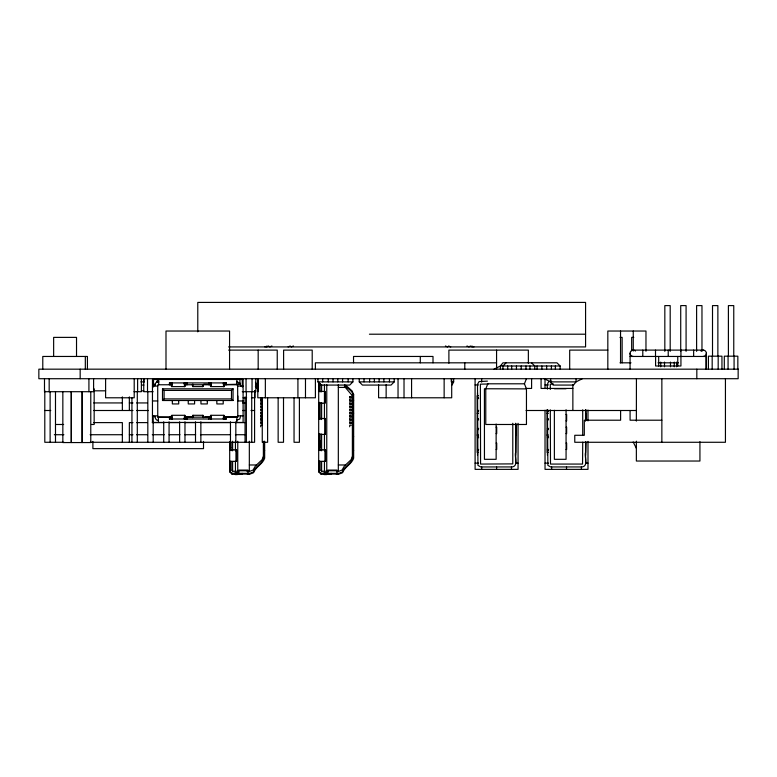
<?xml version="1.0" encoding="UTF-8"?>
<svg xmlns="http://www.w3.org/2000/svg" width="777" height="777" viewBox="0 0 777 777"><rect width="100%" height="100%" fill="white"/><g stroke="black" fill="none" stroke-linecap="round" stroke-linejoin="round"><path stroke-width="1.17" d="M162.5 400.514L162.5 388.821L233.061 388.821L233.042 400.514L162.48 400.514L164.093 398.922L164.093 390.404L162.5 388.821M229.691 441.559L229.691 471.843L231.915 474.067L250.029 474.067L253.593 472.707C255.827 466.686 262.704 464.18 264.656 458.177L264.656 441.307M232.964 474.067L232.964 473.368L231.915 473.368L230.39 471.843L230.39 461.324M230.39 449.873L230.39 441.559M231.157 461.421L231.157 469.803L232.614 471.27L238.374 471.27M231.157 450.65L231.157 442.259M231.915 474.067L231.915 473.368L249.903 473.368L253.176 472.125C255.283 466.258 261.946 463.801 263.957 458.071L263.957 441.307M232.614 471.27L232.614 461.645M232.614 450.825L232.614 441.2M235.169 472.863L235.169 474.582L237.335 474.582L237.723 472.863L235.169 472.863L235.169 473.941M235.441 471.27L235.441 461.645M235.441 450.825L235.441 441.2M235.985 461.324L235.985 449.873M236.859 474.067L236.859 473.368M237.519 474.067L237.519 473.368M237.762 471.27L237.762 441.2M238.85 474.067L238.85 470.085L248.018 470.085L248.018 474.067M240.685 415.841L239.734 419.094L236.878 420.036M240.695 386.082L239.743 382.818L236.878 381.886M241.064 473.368L241.064 474.067L235.169 473.62M242.463 474.067L242.463 473.368M247.29 474.067L247.29 473.368M249.077 474.067L249.077 473.368M249.33 471.27L249.33 441.2M249.543 474.067L249.543 473.368M260.703 426.787L260.703 425.262L262.228 425.262M263.374 458.236L263.374 441.443M264.345 447.241L264.345 441.394M318.687 381.963L318.687 471.843L320.911 474.067L339.034 474.067L342.599 472.707C344.833 466.686 351.709 464.18 353.652 458.177L353.652 394.599L352.078 390.918L345.775 385.256M321.96 474.067L321.96 473.368L320.911 473.368L319.386 471.843L319.386 461.062M319.386 450.272L319.386 433.498M319.386 419.124L319.386 402.34M319.386 391.559L319.386 383.139M320.153 461.421L320.153 469.803L321.62 471.27L328.525 471.27M320.153 450.65L320.153 433.877M320.153 419.512L320.153 402.739M320.153 391.958L320.153 383.576M320.911 474.067L320.911 473.368L338.908 473.368L342.171 472.125C344.289 466.258 350.951 463.801 352.952 458.071L352.952 394.706C352.272 389.947 346.639 388.859 344.629 384.868M321.62 471.27L321.62 461.645M321.62 450.825L321.62 433.984M321.62 419.551L321.62 402.719M321.62 391.89L321.62 384.673M324.174 472.863L324.174 474.582L326.33 474.582L326.719 472.863L324.174 472.863L324.174 473.941M324.446 471.27L324.446 461.645M324.446 450.825L324.446 433.984M324.446 419.551L324.446 384.673M324.669 403.176L324.669 391.423M324.854 434.421L324.854 418.492M324.98 461.324L324.98 449.873M325.864 474.067L325.864 473.368M326.33 474.582L326.719 472.863M326.515 474.067L326.515 473.368M326.758 471.27L326.767 384.673M327.855 474.067L327.855 470.085L337.014 470.085L337.014 474.067M327.904 474.067L327.904 473.368M330.06 473.368L330.06 474.067L324.174 473.62M331.458 474.067L331.458 473.368M336.295 474.067L336.295 473.368M338.073 474.067L338.073 473.368M338.325 471.27L338.325 384.673M338.539 474.067L338.539 473.368M349.699 426.787L349.699 425.262L351.233 425.262M352.379 458.236L352.379 394.667M353.35 441.394L352.952 447.241M353.35 404.205L352.952 410.052M477.505 430.108L477.505 436.489A8.236 0.631 0 0 1 478.428 436.557M477.505 429.953L477.505 429.691A7.993 0.66 0 0 0 478.428 429.623M477.496 395.94L477.496 397.397A8.236 0.631 0 0 1 478.428 397.455M477.496 395.697L477.496 392.764M515.646 455.312L515.646 430.099M515.646 429.943L515.646 423.552M547.435 430.108L547.435 436.489A8.236 0.631 0 0 1 548.358 436.557M547.435 429.953L547.435 429.691A7.993 0.66 0 0 0 548.358 429.623M585.576 455.312L585.576 441.948M585.576 420.823L585.576 416.462M585.576 416.21L585.576 413.073M487.412 381.128L479.088 381.556L477.496 384.304L477.942 465.365L480.701 466.948L512.48 466.938C518.774 465.608 514.209 456.361 515.646 452.379L516.006 424.193M547.435 409.596L547.872 465.365L550.631 466.948L582.41 466.938C588.704 465.608 584.139 456.361 585.576 452.379L585.936 441.967M171.6 384.751L157.896 384.77L157.712 385.441L157.75 416.987L171.183 417.171A12.209 0.932 -90 0 1 171.503 415.51M155.274 383.479C154.38 389.675 154.594 380.953 158.052 381.886M237.335 473.941L237.723 472.863M524.417 383.799L487.801 383.799L485.771 388.879L485.771 424.485L526.456 424.485L526.456 388.879L524.417 383.799L526.456 378.71M263.374 456.585L262.014 459.79L255.38 466.025L253.03 470.075L249.883 471.27L247.008 471.27M352.379 456.585L351.01 459.79L344.386 466.025L342.026 470.075L338.889 471.27L336.587 471.27M452.068 385.071L453.661 381.886L453.661 378.71M164.093 390.404L231.478 390.404L233.061 388.821M352.904 378.71L352.904 381.886L349.718 385.071L321.115 385.071L317.939 381.886L317.939 378.71M394.221 378.71L394.221 381.886L391.045 385.071L362.432 385.071L359.256 381.886L359.256 378.71M506.109 362.82L502.933 365.996L502.933 369.172M494.026 369.172L500.388 365.996L502.933 362.82L556.963 362.82L560.149 365.996L560.149 369.172M582.4 378.71L576.039 381.886L573.494 385.071L553.156 385.071L550.611 381.886L544.25 378.71M237.121 384.751L240.248 383.479L237.121 384.751L224.398 384.751M266.56 346.921L268.716 345.979M269.745 346.921L271.892 345.979M288.112 346.921L290.258 345.979M291.288 346.921L293.444 345.979M264.928 346.921L267.026 346.124M237.218 384.246L224.3 384.576M158.052 417.298L171.746 417.23M223.815 417.23L237.811 416.977L237.626 384.77M233.042 400.514L231.478 398.922L231.478 390.404M226.126 419.075L226.126 417.162L237.645 417.152L237.14 417.23M178.691 400.514L178.71 403.933L172.348 403.933L172.348 400.514L172.348 401.097M188.228 400.514L188.248 403.933L194.6 403.933L194.6 400.514M200.942 400.514L200.961 403.933L207.313 403.933L207.313 400.514L207.313 401.097M216.832 400.514L216.851 403.933L223.213 403.933L223.193 400.514M516.006 435.033L515.646 431.847M369.425 334.207L585.576 334.207M620.007 337.383L622.134 337.383L622.134 362.82M633.789 337.383L631.662 337.383L631.662 350.709M228.613 346.921L585.576 346.921L585.576 302.418L197.785 302.418L197.785 331.857M228.632 350.106L277.243 350.106L277.243 369.172M607.828 350.106L569.687 350.106L569.687 369.172M633.255 350.106L703.564 350.106M630.079 356.458L706.361 356.458M496.571 362.82L315.394 362.82L315.394 369.172M620.007 362.82L631.021 362.82M658.022 362.82L678.418 362.82M560.149 365.996L500.388 365.996L500.388 369.172M551.621 381.128C546.998 380.4 546.93 386.004 547.435 389.122M140.812 381.886L144.425 381.886M156.478 381.886L158.896 381.886M317.939 381.886L352.904 381.886M359.256 381.886L394.221 381.886M453.661 381.886L451.282 381.886L451.282 378.71M169.435 382.915L226.126 382.915M488.218 383.984L480.38 384.168L480.565 464.073L512.781 463.888L512.791 423.271M553.37 383.984L550.31 384.168L550.291 389.481M184.8 384.751L211.198 384.751M475.087 384.945L478.525 384.945M545.017 384.945L548.455 384.945M141.521 385.071L143.9 385.071M152.457 386.082L157.731 386.082M237.83 386.082L243.104 386.082M171.688 386.616L184.78 386.616A12.209 0.932 -90 0 0 185.324 384.751L185.324 382.838M192.9 386.616L202.846 386.616M210.781 386.616L223.757 386.596A12.286 0.942 90 0 1 223.261 383.042M338.325 387.432L345.202 387.432M525.553 388.432L531.604 388.432L531.604 378.71M572.863 388.432L541.074 388.432L541.074 378.71M93.463 388.879L94.163 388.879L94.163 424.485L91.433 424.485M526.456 388.879L484.43 388.753L484.45 459.324L496.144 459.314L496.134 424.038M554.36 388.753L566.054 388.753M93.716 390.821L105.653 390.821M141.404 390.821L143.813 390.821M318.687 391.423L325.174 391.423L325.174 403.176L318.687 403.176M134.013 391.705L141.385 391.705L141.385 378.71M153.186 391.705L143.745 391.705L143.745 378.71M242.278 391.705L255.818 391.705L255.818 378.71M352.943 394.667L353.652 394.667M478.525 395.697L477.146 395.697L477.156 452.389L478.545 452.389M243.075 397.785L246.649 397.785M251.418 397.785L255.002 397.785L255.002 390.627M260.703 398.174L262.228 398.174M164.093 398.922L231.478 398.922M352.952 400.262L353.652 400.262M152.457 400.961L157.731 400.961M243.104 400.961L237.83 400.961L237.83 395.998M93.716 402.933L122.358 402.933M129.351 402.933L132.964 402.933M136.577 402.933L147.426 402.933M242.638 402.933L245.056 402.933M44.794 410.499L50.758 410.499M93.716 410.499L132.964 410.499M136.577 410.499L148.485 410.499M242.638 410.499L245.056 410.499M251.01 410.499L254.584 410.499M526.078 410.499L636.431 410.499M352.952 413.17L353.652 413.17M477.146 413.286L478.535 413.286M547.076 413.286L548.465 413.286M566.064 414.5L566.647 414.5L566.647 420.852L566.064 420.852M184.819 415.297L171.727 415.297A12.286 0.942 90 0 1 172.348 418.881M192.968 415.297L202.914 415.297M210.781 415.297L223.883 415.297M152.457 415.841L157.731 415.841M237.82 415.841L243.104 415.841M189.967 417.171L186.83 417.171L186.83 419.075M190.21 417.171L192.113 417.171M229.06 417.162L225.884 417.162L225.884 419.075M211.15 417.162L185.373 417.171A12.209 0.942 90 0 0 184.207 418.9M224.271 417.162L237.121 417.162M185.062 417.23L193.541 417.23M203.234 417.23L210.499 417.23M318.687 418.492L325.427 418.492L325.427 434.421L318.687 434.421M169.435 418.997L226.126 418.997M158.421 420.036C155.41 421.921 154.526 414.131 154.866 416.851M661.858 420.211L630.079 420.211L630.079 410.499M93.716 422.61L122.358 422.61L122.358 442.278M132.964 422.61L129.351 422.61L129.351 442.278M136.577 422.61L147.426 422.61M152.253 422.61L164.297 422.61M169.124 422.61L179.973 422.61M184.79 422.61L195.639 422.61M200.456 422.61L230.584 422.61M235.412 422.61L245.056 422.61M56.197 424.485L63.646 424.485M496.134 427.214L496.717 427.214L496.717 433.576L496.134 433.576M566.064 427.214L566.647 427.214L566.647 433.576L566.064 433.576M54.332 434.722L63.879 434.722M90.132 434.722L122.358 434.722M129.351 434.722L132.964 434.722M136.577 434.722L147.426 434.722M152.253 434.722L164.297 434.722M169.124 434.722L179.973 434.722M184.79 434.722L195.639 434.722M200.456 434.722L230.584 434.722M235.412 434.722L245.056 434.722M477.156 435.042L478.535 435.042M547.086 435.042L548.465 435.042M352.952 436.674L353.652 436.674M318.687 440.501L319.774 440.501L319.774 447.698L318.687 447.698M63.879 442.278L44.794 442.278L44.794 390.705M90.132 442.278L254.584 442.278L254.584 390.705M496.144 443.104L496.717 443.104L496.717 449.465L496.144 449.465M566.074 443.104L566.647 443.104L566.647 449.465L566.074 449.465M229.691 447.698L230.769 447.698M229.691 449.873L236.558 449.873L236.558 461.324L229.691 461.324L229.691 471.843L230.39 471.843M318.687 449.873L325.553 449.873L325.553 461.324L318.687 461.324L318.687 471.843L319.386 471.843M263.957 450.573L264.656 450.573M352.952 450.573L353.652 450.573M548.475 452.389L547.086 452.389L547.076 409.77M475.106 463.141L478.545 463.141M515.656 463.131L518.065 463.131M545.036 463.141L548.475 463.141M585.586 463.131L587.995 463.131M249.33 464.976L256.332 464.976M338.325 464.976L345.338 464.976M238.85 470.765L248.018 470.765M327.855 470.765L337.014 470.765M205.604 417.171L208.78 417.162L208.78 419.075M203.71 384.246L210.975 384.362M184.78 386.616L184.664 386.596A12.286 0.942 90 0 1 184.159 383.042M471.833 346.124L473.931 346.921M470.143 345.979L472.29 346.921M466.967 345.979L469.114 346.921M448.591 345.979L450.747 346.921M445.415 345.979L447.571 346.921M531.536 362.82L534.722 365.996L534.722 369.172M344.386 386.315L352.379 395.755M257.838 386.684L255.458 382.323M255.623 384.868L257.323 387.179M255.38 386.315L257.012 388.529M633.177 441.967L636.363 448.319M585.576 418.366L585.576 419.531M587.985 410.023L587.985 420.881M587.995 441.404L587.995 469.357L545.036 469.366L545.017 410.207M585.926 409.819L585.936 420.58M585.576 411.625L585.576 418.075M581.4 469.357L581.4 466.938M566.52 469.357L566.52 466.938M566.064 409.732L566.074 459.314L554.38 459.324L554.37 410.285M551.641 469.357L551.631 466.948M550.301 409.877L550.495 464.073L582.546 464.063L582.721 442.191M547.445 452.389L547.445 455.322M545.017 378.72L545.017 388.549M518.055 423.3L518.065 469.357L475.106 469.366L475.087 378.72M511.47 469.357L511.47 466.938M496.59 469.357L496.59 466.938M481.682 378.72L481.682 382.158M481.711 469.357L481.701 466.948M477.515 452.389L477.515 455.322M737.839 369.172L737.839 356.177L724.31 356.177L724.31 369.172M734.08 356.177L734.08 369.172M733.76 356.177L733.76 305.604L728.399 305.604L728.399 356.177M728.068 356.177L728.068 369.172M725.436 378.71L725.436 442.278L574.766 442.278L574.766 435.285L584.304 435.285L584.304 420.211L620.609 420.211L620.609 410.499M721.95 369.172L721.95 356.177L708.41 356.177L708.41 369.172M718.181 356.177L718.181 369.172M717.87 356.177L717.87 305.604L712.509 305.604L712.509 356.177M712.179 356.177L712.179 369.172M706.361 353.282L706.361 369.172M706.05 356.177L706.05 369.172M701.971 351.359L701.971 305.604L696.61 305.604L696.61 351.359M699.931 441.666L699.931 461.033L636.363 461.033L636.363 441.171M696.823 369.172L696.823 378.71M693.647 350.106L693.647 356.458M686.081 351.359L686.081 305.604L680.72 305.604L680.72 351.359M680.934 350.106L680.934 365.996L655.594 365.996L655.594 356.458M677.758 356.458L677.758 365.996M676.631 362.092L676.631 366.812M674.271 362.092L674.271 366.812M670.502 362.092L670.502 366.812M670.192 351.359L670.192 305.604L664.83 305.604L664.83 351.359M668.22 350.106L668.22 356.458M664.5 362.092L664.5 366.812M661.858 378.71L661.858 442.278M660.732 362.092L660.732 366.812M658.682 356.458L658.682 365.996M655.506 350.106L655.506 356.458M645.969 351.291L645.969 331.031L607.828 331.031L607.828 369.172M642.793 350.106L642.793 356.458M636.431 378.71L636.363 421.085M633.255 331.031L633.255 351.049M630.079 353.282L630.079 369.172M620.541 331.031L620.541 362.82M585.576 409.819L585.576 420.92M585.576 442.191L585.586 463.762M582.711 409.819L582.721 435.033M576.039 378.71L576.039 381.886L550.611 381.886L550.611 378.71M572.863 384.596L572.863 410.499M555.38 365.996L555.38 369.172M551.408 365.996L551.408 369.172M546.639 365.996L546.639 369.172M541.87 365.996L541.87 369.172M537.101 365.996L537.101 369.172M529.953 365.996L529.953 369.172M528.36 363.218L528.36 350.106L448.892 350.106L448.892 363.218M525.98 365.996L525.98 369.172M521.212 365.996L521.212 369.172M516.443 365.996L516.443 369.172M515.646 423.271L515.656 463.762M511.674 365.996L511.674 369.172M507.702 365.996L507.702 369.172M496.571 350.106L496.571 369.172M464.792 362.82L464.792 369.172M451.699 378.71L451.699 397.785L378.593 397.785L378.593 384.673M444.143 378.71L444.143 397.785M433.003 362.82L433.003 356.458L353.535 356.458L353.535 362.82M420.289 356.458L420.289 362.82M411.577 378.71L411.577 397.785M404.021 378.71L404.021 397.785M398.038 378.71L398.038 397.785M389.452 378.71L389.452 381.886M386.14 384.673L386.14 397.785M383.887 378.71L383.887 381.886M379.127 378.71L379.127 381.886M374.359 378.71L374.359 381.886M369.59 378.71L369.59 381.886M364.024 378.71L364.024 381.886M348.135 378.71L348.135 381.886M342.57 378.71L342.57 381.886M337.801 378.71L337.801 381.886M333.032 378.71L333.032 381.886M328.263 378.71L328.263 381.886M322.698 378.71L322.698 381.886M315.394 378.71L315.394 397.785L257.799 397.785L257.799 378.71M312.208 369.172L312.208 350.106L283.605 350.106L283.605 369.172M305.478 378.71L305.478 397.785M299.398 397.727L299.398 442.278L294.046 442.278L294.046 397.727M297.921 378.71L297.921 397.785M283.508 397.727L283.508 442.278L278.147 442.278L278.147 397.727M267.618 397.727L267.618 442.278L262.257 442.278L262.257 397.727M265.355 378.71L265.355 397.785M258.178 350.106L258.178 369.172M258.178 378.71L258.178 391.705M252.049 378.71L252.049 391.705M251.719 391.705L251.719 442.278M246.367 391.705L246.367 442.278M246.047 378.71L246.047 391.705M245.056 396.882L245.056 442.278M242.278 378.71L242.278 386.975M239.918 378.71L239.918 384.615M236.878 379.477L236.878 384.751M236.878 417.171L236.878 422.445M235.829 421.814L235.829 442.278M230.468 421.814L230.468 442.278M229.565 369.172L229.565 331.031L165.996 331.031L165.996 369.172M226.126 382.838L226.126 384.751M225.884 382.838L225.884 384.751M224.427 382.838L224.427 384.751M208.78 382.838L208.78 384.751M203.506 441.404L203.506 448.64L92.89 448.64L92.89 441.404M200.864 421.814L200.864 442.278M195.503 421.814L195.503 442.278M187.102 418.997L187.034 417.171L187.034 419.075M187.034 382.915L187.034 384.751M186.781 382.838L186.781 384.751M184.975 421.814L184.975 442.278M179.613 421.814L179.613 442.278M169.687 382.838L169.687 384.751M169.726 417.171L169.726 419.075M169.435 382.838L169.435 384.751M169.435 417.171L169.435 419.075M169.075 421.814L169.075 442.278M163.714 421.814L163.714 442.278M158.683 379.477L158.683 384.751M158.421 417.171L158.421 422.445M158.207 378.71L158.207 381.886M157.275 378.71L157.275 382.255M153.516 378.71L153.516 386.975M153.186 415.792L153.186 442.278M147.824 391.705L147.824 442.278M147.513 378.71L147.513 391.705M143.9 378.71L143.9 381.886M137.616 378.71L137.616 391.705M137.296 391.705L137.296 442.278M134.207 378.71L134.207 397.785L105.604 397.785L105.604 378.71M131.935 397.727L131.935 442.278M129.351 396.882L129.351 410.499M122.358 396.882L122.358 410.499M93.599 378.71L93.599 391.705L44.493 391.705L44.493 378.71M90.773 391.705L90.773 442.56L62.84 442.56L62.84 391.705M88.918 378.71L88.918 391.705M87.422 369.172L87.422 356.458L42.784 356.458L42.784 369.172M85.324 356.458L85.324 369.172M82.236 391.705L82.236 442.278M82.08 391.705L82.08 442.56M80.177 369.172L80.177 378.71M76.525 356.458L76.525 337.383L53.642 337.383L53.642 356.458M71.377 391.705L71.377 442.278M71.193 391.705L71.193 442.56M55.488 391.705L55.488 442.278M50.126 391.705L50.126 442.278M49.174 378.71L49.174 391.705M633.255 356.458A3.176 3.176 0 0 1 630.322 352.068A3.176 3.176 0 0 1 635.499 351.029M700.941 351.029A3.176 3.176 0 0 1 706.118 352.068A3.176 3.176 0 0 1 703.185 356.458M478.428 411.519A8.236 0.631 0 0 1 477.505 411.587M477.505 410.586A8.236 0.631 0 0 1 478.428 410.654M477.505 410.343A12.286 0.942 0 0 1 478.651 410.421M478.632 398.562A12.209 0.942 0 0 1 477.496 398.64L477.496 398.397A8.236 0.631 0 0 0 478.418 398.329M478.428 437.422A8.236 0.631 0 0 1 477.505 437.49L477.505 437.733A12.209 0.942 0 0 0 478.642 437.655M478.438 450.621A8.236 0.631 0 0 1 477.515 450.679M478.438 449.747A8.236 0.631 0 0 0 477.515 449.689L477.515 449.446A12.286 0.942 0 0 1 478.661 449.514M478.428 428.7A7.993 0.66 0 0 0 477.505 428.632L477.505 428.36A11.917 0.991 0 0 1 478.632 428.448M478.428 419.531A7.984 0.612 0 0 1 477.505 419.599M477.505 418.618A7.984 0.612 0 0 1 478.428 418.677M478.632 419.765A11.908 0.913 0 0 1 477.505 419.842M548.358 411.519A8.236 0.631 0 0 1 547.435 411.587M547.435 410.586A8.236 0.631 0 0 1 548.358 410.654M547.435 410.343A12.286 0.942 0 0 1 548.581 410.421M548.358 437.422A8.236 0.631 0 0 1 547.435 437.49L547.435 437.733A12.209 0.942 0 0 0 548.572 437.655M548.368 450.621A8.236 0.631 0 0 1 547.445 450.679M548.368 449.747A8.236 0.631 0 0 0 547.445 449.689L547.445 449.446A12.286 0.942 0 0 1 548.591 449.514M548.358 428.7A7.993 0.66 0 0 0 547.435 428.632L547.435 428.36A11.917 0.991 0 0 1 548.562 428.448M548.358 419.531A7.984 0.612 0 0 1 547.435 419.599M547.435 418.618A7.984 0.612 0 0 1 548.358 418.677M548.562 419.765A11.908 0.913 0 0 1 547.435 419.842M210.237 417.162A12.209 0.932 90 0 1 210.557 415.51M210.305 419.104A8.236 0.631 -90 0 1 211.169 419.104M223.261 418.9A12.209 0.942 90 0 1 224.427 417.162M210.907 415.316A12.286 0.942 90 0 1 211.402 418.881M172.3 383.022A12.209 0.942 90 0 1 171.134 384.751L171.134 382.838A8.236 0.631 -90 0 0 172.067 382.808M185.266 382.808A8.236 0.631 -90 0 1 184.392 382.808M184.44 419.104A8.236 0.631 -90 0 1 185.305 419.104M171.241 419.104A8.236 0.631 90 0 1 172.115 419.104M211.402 383.022A12.209 0.942 -90 0 1 210.237 384.751L210.237 382.838A8.236 0.631 -90 0 0 211.169 382.808M224.436 384.926A12.286 0.942 90 0 1 223.893 386.81M203.428 384.751A11.917 0.991 90 0 1 202.486 385.567M193.123 386.091A11.908 0.913 90 0 1 192.356 384.751M193.123 384.226A7.984 0.612 90 0 1 192.579 384.226M224.359 382.808A8.236 0.631 -90 0 1 223.494 382.808M192.385 417.171A11.917 0.991 -90 0 1 193.211 415.821M202.69 415.821A11.908 0.913 -90 0 1 203.448 417.171M192.618 417.686A7.993 0.66 90 0 1 193.114 417.23M203.147 417.23A7.984 0.612 90 0 1 203.234 417.686M223.494 419.104A8.236 0.631 -90 0 1 224.368 419.104M260.703 422.076L260.703 423.601L262.228 423.601L262.228 422.076L260.703 422.076M260.703 418.9L260.703 420.425L262.228 420.425L262.228 418.9L260.703 418.9M260.703 415.724L260.703 417.249L262.228 417.249L262.228 415.724L260.703 415.724M260.703 412.548L260.703 414.073L262.228 414.073L262.228 412.548L260.703 412.548M260.703 409.362L260.703 410.887L262.228 410.887L262.228 409.362L260.703 409.362M260.703 406.186L260.703 407.711L262.228 407.711L262.228 406.186L260.703 406.186M260.703 403.01L260.703 404.535L262.228 404.535L262.228 403.01L260.703 403.01M260.703 399.825L260.703 401.359L262.228 401.359L262.228 399.825L260.703 399.825M349.699 422.076L349.699 423.601L351.233 423.601L351.233 422.076L349.699 422.076M349.699 418.9L349.699 420.425L351.233 420.425L351.233 418.9L349.699 418.9M349.699 415.724L349.699 417.249L351.233 417.249L351.233 415.724L349.699 415.724M349.699 412.548L349.699 414.073L351.233 414.073L351.233 412.548L349.699 412.548M349.699 409.362L349.699 410.887L351.233 410.887L351.233 409.362L349.699 409.362M349.699 406.186L349.699 407.711L351.233 407.711L351.233 406.186L349.699 406.186M349.699 403.01L349.699 404.535L351.233 404.535L351.233 403.01L349.699 403.01M349.699 399.825L349.699 401.359L351.233 401.359L351.233 399.825L349.699 399.825M349.699 396.649L349.699 398.174L351.233 398.174L351.233 396.649L349.699 396.649M738.15 369.172L38.85 369.172L38.85 378.71L738.15 378.71L738.15 369.172M243.104 379.477L152.457 379.477L152.457 422.445L243.104 422.445L243.104 379.477"/></g></svg>
